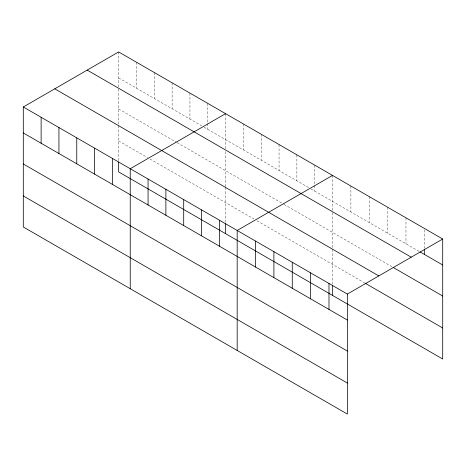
<?xml version="1.0" encoding="UTF-8"?>
<svg xmlns="http://www.w3.org/2000/svg" width="466" height="466" viewBox="0 0 466 466"><rect width="100%" height="100%" fill="white"/><g stroke="black" fill="none" stroke-linecap="round" stroke-linejoin="round"><path stroke-width="0.35" stroke-dasharray="2.33 1.75" d="M118.649 77.904L201.615 125.803M204.073 127.224L308.556 187.542M311.014 188.963L419.441 251.564M118.649 108.933L176.416 142.287M177.033 142.643L283.357 204.026M283.969 204.382L391.894 266.692M118.649 140.901L147.536 157.578M149.994 158.993L253.854 218.962M256.929 220.733L364.354 282.757M424.34 229.866L424.34 248.623M405.973 217.82L405.973 243.788M387.613 207.219L387.613 233.186M369.247 196.617L369.247 222.585M350.886 186.016L350.886 211.983M332.52 175.414L332.52 211.96M332.52 212.665L332.52 284.126M314.701 165.121L314.701 191.095M296.877 154.834L296.877 180.802M279.052 144.542L279.052 170.515M261.228 134.255L261.228 160.222M243.409 123.962L243.409 149.935M225.585 113.675L225.585 148.811M225.585 151.631L225.585 186.656M225.585 187.379L225.585 222.387M207.76 103.382L207.76 122.861M207.76 123.583L207.76 129.356M189.942 93.095L189.942 119.063M172.117 82.802L172.117 108.776M154.293 72.515L154.293 98.483M136.468 62.223L136.468 88.191M118.649 51.936L118.649 88.482M118.649 89.187L118.649 124.189M118.649 125.639L118.649 160.642"/><path stroke-width="0.7" d="M23.3 106.982L347.351 294.075L347.351 414.064L23.3 226.977L23.3 106.982L118.649 51.936L442.7 239.023L442.7 359.018L118.649 171.925L118.649 162.057M225.585 113.675L130.235 168.721L130.235 288.716M332.52 175.414L237.177 230.46L237.177 350.455M347.351 294.075L442.7 239.023M420.052 251.92L442.7 264.991M87.183 70.098L411.233 257.191M393.118 267.397L442.7 296.021M54.767 88.82L378.817 275.907M364.965 283.107L442.7 327.988M23.3 132.95L347.351 320.043M23.3 163.98L347.351 351.067M23.3 195.947L347.351 383.04M424.34 249.339L424.34 254.389M332.52 285.536L332.52 295.409M328.99 283.474L328.99 309.441M310.624 272.872L310.624 298.84M292.264 262.265L292.264 288.238M273.903 251.663L273.903 277.637M255.537 241.062L255.537 267.035M225.585 223.797L225.585 233.664M219.352 220.173L219.352 246.141M201.528 209.881L201.528 235.854M183.703 199.594L183.703 225.561M165.884 189.301L165.884 215.269M148.06 179.014L148.06 204.982M112.417 158.434L112.417 184.402M94.592 148.141L94.592 174.109M76.768 137.854L76.768 163.822M58.943 127.562L58.943 153.53M41.124 117.275L41.124 143.243"/></g></svg>
